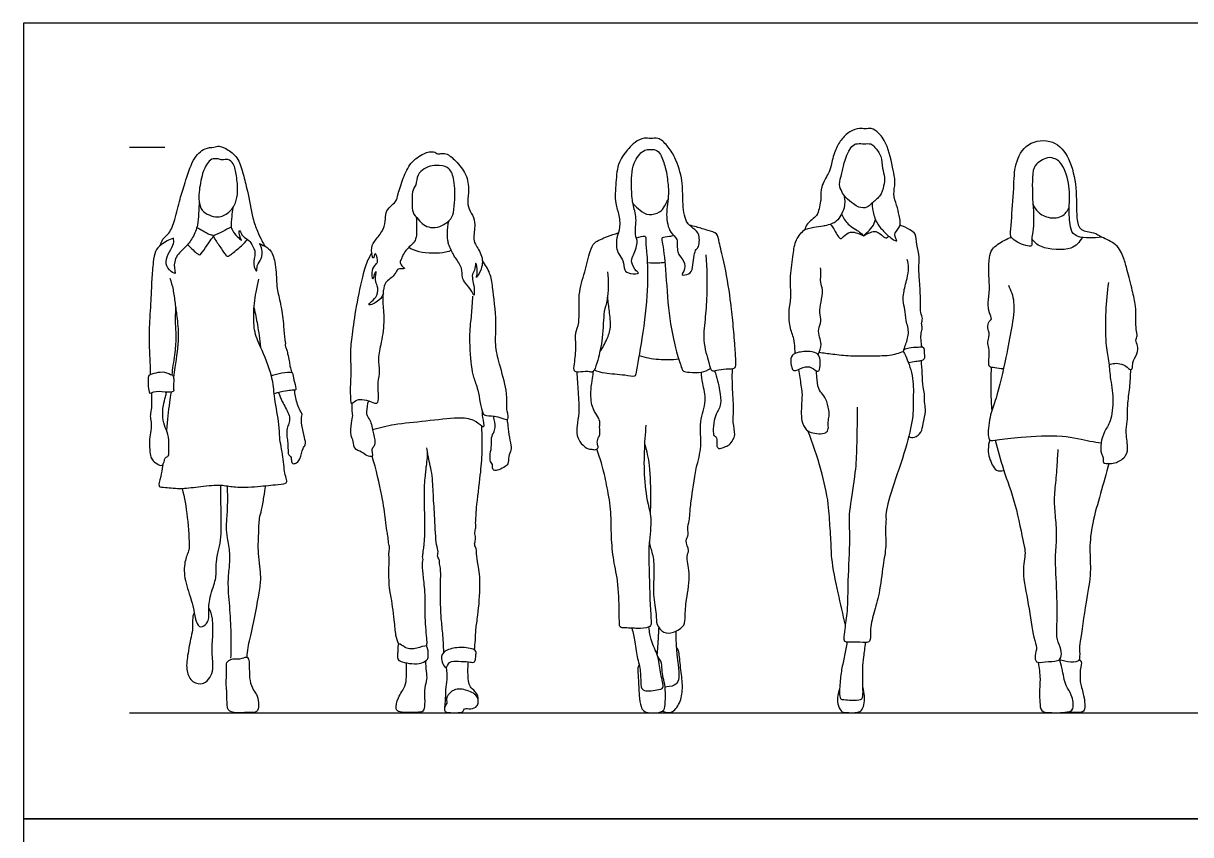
# Model space of a CAD drawing. Header units: millimetres. Extents: x 42.4 to 67, y 0.8 to 10.7.
# Drawn here: x 59.405 to 62.758, y 8.359 to 10.691 of the extents above; entities that cross this region are included whole.
import ezdxf

# ---------------------------------------------------------------- set-up
doc = ezdxf.new("R2010")
doc.units = ezdxf.units.MM
for name, color, linetype, true_color in [('AG-DIAGRAM', 7, 'Continuous', 0xfecc66), ('AG-PEOPLE', 7, 'Continuous', 0x66ccff), ('X-VPRT', 6, 'Continuous', 0xff00ff)]:
    doc.layers.add(name, color=color, linetype=linetype, true_color=true_color)

msp = doc.modelspace()

# ---------------------------------------------------------------- linework, layer by layer
at = {"layer": 'AG-DIAGRAM'}
for p, q in [((59.7099, 10.3352), (59.8115, 10.3352)), ((59.7099, 8.7096), (65.8059, 8.7096))]:
    msp.add_line(p, q, dxfattribs=at)
at = {"layer": 'AG-PEOPLE'}
for points, knots in [([(61.2016, 10.3284), (61.1958, 10.3281), (61.1839, 10.326), (61.1519, 10.2886), (61.1515, 10.2201), (61.154, 10.172), (61.169, 10.1316), (61.1593, 10.0836), (61.1736, 10.0611), (61.1546, 10.0208), (61.1502, 10.0047), (61.1622, 9.9791), (61.1784, 9.9714), (61.1465, 9.9696), (61.1288, 9.9806), (61.1301, 10.0091), (61.1142, 10.0273), (61.1074, 10.0463), (61.1089, 10.0758), (61.1186, 10.0981), (61.1185, 10.1406), (61.1025, 10.1736), (61.1073, 10.2343), (61.1113, 10.2921), (61.1437, 10.3312), (61.16, 10.349), (61.188, 10.364), (61.2069, 10.3576), (61.2296, 10.3649), (61.2567, 10.3379), (61.2787, 10.3055), (61.3008, 10.2366), (61.2975, 10.1813), (61.305, 10.119), (61.329, 10.1019), (61.3497, 10.0855), (61.3458, 10.0438), (61.3321, 10.0412), (61.329, 9.9889), (61.321, 9.9684), (61.2913, 9.9656), (61.3066, 9.9794), (61.3047, 10.0102), (61.2789, 10.0307), (61.2879, 10.0732), (61.2598, 10.0883), (61.2487, 10.1433), (61.2613, 10.1991), (61.2542, 10.2487), (61.2505, 10.2758), (61.2365, 10.3141), (61.2238, 10.3285), (61.2081, 10.3288), (61.2016, 10.3284)], [0, 0, 0, 0, 0.231388, 0.61174, 1.086669, 1.485301, 1.859445, 2.246645, 2.532614, 2.897838, 3.137675, 3.438119, 3.611066, 3.88386, 4.139862, 4.429743, 4.705566, 4.960842, 5.264074, 5.550054, 5.912192, 6.25867, 6.699794, 7.140846, 7.535261, 7.822368, 8.130737, 8.379597, 8.639997, 8.97338, 9.340283, 9.817664, 10.259589, 10.697398, 10.995067, 11.281935, 11.623469, 11.812639, 12.212113, 12.486713, 12.732763, 12.926251, 13.232222, 13.5504, 13.895345, 14.192228, 14.604693, 15.047972, 15.444343, 15.751074, 16.110348, 16.353738, 16.613837, 16.613837, 16.613837, 16.613837]), ([(61.8432, 10.1747), (61.843, 10.1674), (61.8433, 10.1529), (61.8554, 10.1155), (61.8757, 10.0934), (61.8963, 10.0729), (61.9204, 10.0604), (61.9002, 10.0861), (61.9276, 10.1028), (61.9211, 10.1393), (61.9141, 10.1675), (61.9024, 10.1999), (61.9108, 10.2325), (61.9048, 10.2609), (61.8906, 10.3383), (61.8648, 10.3751), (61.8415, 10.391), (61.8227, 10.3864), (61.8064, 10.3908), (61.7773, 10.3808), (61.7524, 10.3559), (61.735, 10.3248), (61.7253, 10.2817), (61.718, 10.2582), (61.6945, 10.2227), (61.6965, 10.1915), (61.6951, 10.1799), (61.6903, 10.1566), (61.6864, 10.137), (61.6543, 10.1161), (61.6515, 10.1038), (61.6497, 10.098)], [-8.842928, -8.842928, -8.842928, -8.842928, -8.578241, -8.22897, -7.915425, -7.59347, -7.374356, -7.134716, -6.848922, -6.519631, -6.205799, -5.877126, -5.56071, -5.251572, -4.750073, -4.365323, -4.081554, -3.844463, -3.616303, -3.3106, -2.975271, -2.633077, -2.261429, -1.974736, -1.608594, -1.300052, -1.104495, -0.834961, -0.578747, -0.240881, 0, 0, 0, 0]), ([(59.7995, 10.0531), (59.8007, 10.059), (59.8041, 10.072), (59.8265, 10.0868), (59.8412, 10.1282), (59.8545, 10.1865), (59.87, 10.2314), (59.8892, 10.2998), (59.9239, 10.3338), (59.952, 10.3337), (59.9684, 10.3401), (59.9956, 10.3272), (60.0249, 10.3018), (60.0366, 10.2559), (60.0497, 10.2089), (60.0627, 10.1318), (60.0761, 10.0951), (60.0895, 10.0663), (60.0962, 10.0551), (60.0996, 10.0496)], [0, 0, 0, 0, 0.246132, 0.531862, 0.910624, 1.357099, 1.762052, 2.233418, 2.622372, 2.913874, 3.145725, 3.449639, 3.807086, 4.193491, 4.590444, 5.097806, 5.466148, 5.782421, 6.0355, 6.0355, 6.0355, 6.0355]), ([(61.7495, 10.2277), (61.7498, 10.2199), (61.7557, 10.2069), (61.766, 10.1898), (61.7896, 10.1717), (61.8035, 10.1609), (61.8303, 10.1593), (61.8403, 10.1742), (61.8677, 10.1917), (61.8768, 10.2232), (61.8804, 10.248), (61.8714, 10.275), (61.8718, 10.3089), (61.8512, 10.334), (61.84, 10.3466), (61.8198, 10.3437), (61.8005, 10.3464), (61.7814, 10.3387), (61.7625, 10.2932), (61.7572, 10.2611), (61.7492, 10.2374), (61.7495, 10.2277)], [0, 0, 0, 0, 0.262674, 0.518021, 0.822993, 1.067108, 1.339758, 1.572316, 1.889373, 2.21033, 2.491207, 2.789939, 3.119159, 3.43681, 3.658989, 3.904868, 4.154357, 4.396542, 4.784894, 5.123438, 5.448024, 5.448024, 5.448024, 5.448024]), ([(62.3045, 10.1725), (62.3077, 10.146), (62.3072, 10.0922), (62.2993, 10.0738), (62.3055, 10.0462), (62.2821, 10.0527), (62.2616, 10.0601), (62.2413, 10.0746), (62.2402, 10.0856), (62.2432, 10.1257), (62.2509, 10.2176), (62.251, 10.286), (62.2846, 10.3514), (62.3675, 10.36), (62.4128, 10.3013), (62.4322, 10.2197), (62.4282, 10.1351), (62.4385, 10.0925), (62.4805, 10.092), (62.495, 10.0809), (62.5025, 10.0758)], [0, 0, 0, 0, 0.508799, 0.774923, 1.027093, 1.257424, 1.542594, 1.813659, 1.987061, 2.336107, 2.889858, 3.369648, 3.828843, 4.30327, 4.766717, 5.29322, 5.821626, 6.163574, 6.50312, 6.800031, 6.800031, 6.800031, 6.800031]), ([(59.9644, 10.3009), (59.969, 10.2999), (59.9762, 10.297), (59.9937, 10.3021), (60.0111, 10.287), (60.018, 10.2521), (60.0224, 10.2077), (60.0161, 10.1741), (59.998, 10.1456), (59.9641, 10.1302), (59.9385, 10.1394), (59.9156, 10.1515), (59.9094, 10.1809), (59.9087, 10.2045), (59.9185, 10.2605), (59.9309, 10.2853), (59.9448, 10.3029), (59.9589, 10.302), (59.9644, 10.3009)], [0, 0, 0, 0, 0.203407, 0.434467, 0.690136, 1.03286, 1.403638, 1.73719, 2.06678, 2.404732, 2.699543, 2.983798, 3.283943, 3.572416, 3.987358, 4.30959, 4.547914, 4.788398, 4.788398, 4.788398, 4.788398]), ([(60.4392, 9.9145), (60.4364, 9.9072), (60.4322, 9.8941), (60.3896, 9.8751), (60.4069, 9.8935), (60.424, 9.907), (60.4238, 9.9376), (60.4134, 9.9505), (60.4216, 9.9834), (60.4116, 9.9688), (60.4094, 9.9501), (60.4054, 9.9705), (60.4093, 9.9907), (60.4206, 9.9998), (60.425, 10.0094), (60.4142, 10.0399), (60.4113, 10.0033), (60.4017, 10.0427), (60.4126, 10.0645), (60.4365, 10.091), (60.4466, 10.1215), (60.4442, 10.1472), (60.4588, 10.1648), (60.4764, 10.1783), (60.4815, 10.2016), (60.4959, 10.2472), (60.5153, 10.2906), (60.553, 10.3178), (60.5829, 10.3245), (60.5952, 10.3141), (60.6076, 10.3177), (60.6251, 10.3165), (60.6527, 10.2901), (60.6819, 10.2529), (60.6857, 10.2048), (60.6781, 10.1705), (60.6923, 10.145), (60.705, 10.1195), (60.6974, 10.0756), (60.7015, 10.0559), (60.727, 10.022), (60.7225, 9.9823), (60.7023, 9.9531), (60.7123, 9.9755), (60.7032, 10.0132), (60.704, 9.9837), (60.6928, 9.9705), (60.6964, 9.9488), (60.7009, 9.9272), (60.7003, 9.903), (60.6936, 9.9233), (60.6745, 9.9431), (60.6641, 9.9609), (60.6674, 9.9874), (60.6464, 10.0161), (60.6393, 10.0274), (60.6288, 10.0495), (60.6251, 10.0608)], [0, 0, 0, 0, 0.278437, 0.602982, 0.80357, 1.085584, 1.383378, 1.631681, 1.906584, 2.083674, 2.290006, 2.491038, 2.763094, 2.971495, 3.168828, 3.419287, 3.634066, 3.910996, 4.214218, 4.554256, 4.879881, 5.164821, 5.432063, 5.696483, 5.971073, 6.369785, 6.77151, 7.161423, 7.466581, 7.679765, 7.87536, 8.105645, 8.455239, 8.854971, 9.249903, 9.586387, 9.885754, 10.194552, 10.569581, 10.829555, 11.190766, 11.565522, 11.83639, 12.060293, 12.35835, 12.584228, 12.832656, 13.089887, 13.382514, 13.605054, 13.805842, 14.121845, 14.377252, 14.669315, 15.002001, 15.222848, 15.567426, 15.567426, 15.567426, 15.567426]), ([(62.5025, 10.0758), (62.4519, 10.0715), (62.4218, 10.079), (62.4102, 10.1062), (62.4079, 10.1652), (62.413, 10.2127), (62.3963, 10.2812), (62.3675, 10.3058), (62.3405, 10.305), (62.3233, 10.2916), (62.3007, 10.2787), (62.3041, 10.1947), (62.3041, 10.1806), (62.3045, 10.1725)], [0, 0, 0, 0, 0.362755, 0.659105, 1.087901, 1.496698, 1.965102, 2.300532, 2.579078, 2.837023, 3.110935, 3.614968, 3.896236, 3.896236, 3.896236, 3.896236]), ([(60.5994, 10.2823), (60.6144, 10.2809), (60.6314, 10.2745), (60.6451, 10.2384), (60.645, 10.1776), (60.6399, 10.1401), (60.631, 10.1249), (60.6018, 10.1035), (60.5753, 10.1026), (60.553, 10.1108), (60.5397, 10.1279), (60.5205, 10.1469), (60.5237, 10.1731), (60.5187, 10.2073), (60.5347, 10.2257), (60.5354, 10.2561), (60.556, 10.2738), (60.5781, 10.2833), (60.5941, 10.2823), (60.5994, 10.2823)], [0, 0, 0, 0, 0.267403, 0.628915, 1.103844, 1.464582, 1.709359, 2.058888, 2.365396, 2.646428, 2.924721, 3.222344, 3.524701, 3.867514, 4.153133, 4.470357, 4.772065, 5.06676, 5.335069, 5.335069, 5.335069, 5.335069]), ([(61.7622, 10.1969), (61.765, 10.1851), (61.7646, 10.16), (61.7535, 10.1397), (61.7418, 10.1194), (61.7228, 10.1119), (61.7055, 10.109)], [0, 0, 0, 0, 0.359977, 0.645119, 0.924765, 1.255569, 1.255569, 1.255569, 1.255569]), ([(59.9101, 10.181), (59.9101, 10.1686), (59.9086, 10.1438), (59.907, 10.1108), (59.8926, 10.0739), (59.87, 10.0457), (59.8371, 10.0182), (59.8385, 9.9827), (59.8436, 9.9675), (59.8213, 9.9823), (59.8107, 10.0065), (59.8246, 10.0338), (59.8384, 10.0576), (59.8371, 10.0683), (59.8364, 10.0731)], [0, 0, 0, 0, 0.351344, 0.683974, 1.040392, 1.39014, 1.760727, 2.09825, 2.266949, 2.516644, 2.810606, 3.124381, 3.424423, 3.645327, 3.645327, 3.645327, 3.645327]), ([(60.007, 10.1609), (60.0056, 10.1525), (60.0033, 10.1356), (60.0021, 10.1155), (60.0019, 10.1054)], [0, 0, 0, 0, 0.2918974, 0.6090779, 0.6090779, 0.6090779, 0.6090779]), ([(61.1563, 10.1719), (61.1626, 10.1649), (61.1784, 10.1516), (61.2008, 10.1368), (61.2348, 10.147), (61.2455, 10.1624), (61.2538, 10.1775), (61.2567, 10.1847)], [0.084825, 0.084825, 0.084825, 0.084825, 0.34654, 0.650577, 0.970424, 1.233776, 1.458443, 1.458443, 1.458443, 1.458443]), ([(62.3045, 10.1725), (62.307, 10.1658), (62.3139, 10.1525), (62.3421, 10.1301), (62.3901, 10.1305), (62.4044, 10.1523), (62.4092, 10.1628)], [0, 0, 0, 0, 0.262385, 0.596656, 0.971332, 1.305501, 1.305501, 1.305501, 1.305501]), ([(60.5338, 10.1337), (60.534, 10.1239), (60.5338, 10.1044), (60.5358, 10.0814), (60.5293, 10.062), (60.5195, 10.054), (60.507, 10.0419), (60.4956, 10.0269), (60.4918, 10.0145), (60.4851, 10.0037), (60.4935, 9.991), (60.5044, 9.9849), (60.4869, 9.9861), (60.4768, 9.9829), (60.4721, 9.9641), (60.4424, 9.948), (60.4405, 9.9315), (60.4398, 9.924)], [0, 0, 0, 0, 0.313014, 0.592897, 0.843876, 1.046757, 1.287647, 1.537706, 1.745318, 1.938991, 2.160613, 2.311788, 2.511177, 2.697515, 2.936434, 3.260979, 3.53468, 3.53468, 3.53468, 3.53468]), ([(61.7552, 10.143), (61.76, 10.1323), (61.7708, 10.1118), (61.8083, 10.0924), (61.8147, 10.0837), (61.8181, 10.0798)], [0, 0, 0, 0, 0.3358395, 0.6944465, 0.918472, 0.918472, 0.918472, 0.918472]), ([(61.8181, 10.0798), (61.8212, 10.0827), (61.8272, 10.0889), (61.8457, 10.1046), (61.8509, 10.1197), (61.8525, 10.1274)], [0, 0, 0, 0, 0.2029788, 0.4776878, 0.7535494, 0.7535494, 0.7535494, 0.7535494]), ([(59.8768, 10.055), (59.8795, 10.0522), (59.8879, 10.0439), (59.9108, 10.0214), (59.9169, 10.0298), (59.9339, 10.0535), (59.9464, 10.0734), (59.9538, 10.0815), (59.9409, 10.0819), (59.9299, 10.0893), (59.9163, 10.0958), (59.9065, 10.1016), (59.9032, 10.1037)], [0.097716, 0.097716, 0.097716, 0.097716, 0.259869, 0.586552, 0.732985, 1.048145, 1.341207, 1.487137, 1.659262, 1.874392, 2.127089, 2.25777, 2.25777, 2.25777, 2.25777]), ([(60.0019, 10.1054), (59.9941, 10.1009), (59.9765, 10.0916), (59.9579, 10.0831), (59.9509, 10.0805)], [0.1174907, 0.1174907, 0.1174907, 0.1174907, 0.4077, 0.7586765, 0.7586765, 0.7586765, 0.7586765]), ([(60.0019, 10.1054), (60.0034, 10.1002), (60.0076, 10.0899), (60.0176, 10.0792), (60.0233, 10.0749)], [0.6090779, 0.6090779, 0.6090779, 0.6090779, 0.8422204, 1.1095458, 1.1095458, 1.1095458, 1.1095458]), ([(60.0233, 10.0749), (60.0274, 10.0706), (60.036, 10.063), (60.025, 10.0768), (60.0248, 10.1041), (60.0322, 10.0796), (60.0499, 10.0707), (60.0618, 10.0558), (60.0753, 10.0294), (60.0614, 10.0016), (60.0777, 9.9692), (60.0744, 9.9976), (60.0913, 10.0126), (60.0913, 10.0418), (60.0864, 10.053), (60.0834, 10.0583)], [1.109546, 1.109546, 1.109546, 1.109546, 1.285907, 1.48048, 1.726604, 1.942349, 2.205805, 2.456857, 2.755975, 3.083145, 3.349043, 3.575485, 3.854498, 4.152887, 4.399929, 4.399929, 4.399929, 4.399929]), ([(60.627, 10.1232), (60.6237, 10.1117), (60.6206, 10.0874), (60.6232, 10.0695), (60.6251, 10.0608)], [0, 0, 0, 0, 0.3469582, 0.6459413, 0.6459413, 0.6459413, 0.6459413]), ([(61.3657, 10.0256), (61.3685, 9.9871), (61.3692, 9.9107), (61.3638, 9.8401), (61.3551, 9.7739), (61.3756, 9.7123), (61.3779, 9.6997), (61.3838, 9.6899), (61.3985, 9.6944), (61.4224, 9.6986), (61.4525, 9.696), (61.4518, 9.7208), (61.4489, 9.7647), (61.4438, 9.8308), (61.4365, 9.8965), (61.4197, 10.0044), (61.4034, 10.0578), (61.4002, 10.0889), (61.371, 10.0952), (61.3421, 10.1049), (61.3249, 10.109), (61.3182, 10.1105)], [0, 0, 0, 0, 0.616067, 1.098382, 1.571598, 2.021463, 2.224048, 2.391906, 2.598816, 2.894615, 3.179948, 3.422528, 3.807384, 4.271144, 4.747731, 5.347613, 5.780917, 6.070558, 6.362618, 6.701322, 6.918584, 6.918584, 6.918584, 6.918584]), ([(61.6216, 9.7419), (61.6217, 9.7475), (61.6213, 9.7591), (61.6194, 9.7855), (61.6048, 9.8194), (61.6037, 9.8671), (61.6115, 9.9034), (61.606, 9.9648), (61.617, 10.0255), (61.6206, 10.0675), (61.6408, 10.0904), (61.6497, 10.098)], [0, 0, 0, 0, 0.233411, 0.519743, 0.866745, 1.253261, 1.600795, 2.04375, 2.493305, 2.865399, 3.195022, 3.195022, 3.195022, 3.195022]), ([(61.6497, 10.098), (61.6644, 10.103), (61.6834, 10.1057), (61.6998, 10.1082), (61.7086, 10.1094)], [0, 0, 0, 0, 0.3643497, 0.7462271, 0.7462271, 0.7462271, 0.7462271]), ([(61.7238, 10.113), (61.7269, 10.1087), (61.733, 10.1025), (61.75, 10.0655), (61.7613, 10.0797), (61.7804, 10.0936), (61.8017, 10.088), (61.813, 10.0832), (61.8181, 10.0798)], [0, 0, 0, 0, 0.22656, 0.552385, 0.742608, 1.015788, 1.27386, 1.517474, 1.517474, 1.517474, 1.517474]), ([(61.8181, 10.0798), (61.8241, 10.0841), (61.8376, 10.0898), (61.8542, 10.0953), (61.8694, 10.0831), (61.8815, 10.0712), (61.8885, 10.0768), (61.8909, 10.0791)], [0, 0, 0, 0, 0.267546, 0.494839, 0.73985, 0.960004, 1.138582, 1.138582, 1.138582, 1.138582]), ([(61.9863, 9.7607), (61.9834, 9.7736), (61.982, 9.8), (61.9886, 9.8148), (61.9834, 9.8286), (61.9897, 9.8424), (61.9808, 9.8606), (61.9824, 9.8884), (61.9807, 9.9435), (61.9756, 9.9859), (61.9801, 10.0186), (61.9705, 10.0539), (61.9698, 10.0864), (61.9516, 10.0973), (61.933, 10.1075), (61.923, 10.1107)], [0, 0, 0, 0, 0.357506, 0.581215, 0.786406, 0.997416, 1.239168, 1.538505, 1.962644, 2.337532, 2.658433, 3.004062, 3.314584, 3.568699, 3.864028, 3.864028, 3.864028, 3.864028]), ([(59.8364, 10.0731), (59.8238, 10.0695), (59.8008, 10.0561), (59.7823, 10.0364), (59.7778, 10.0034), (59.7734, 9.9527), (59.7721, 9.9032), (59.7666, 9.8243), (59.7657, 9.7679), (59.7696, 9.7095), (59.7695, 9.6907), (59.7696, 9.6814)], [3.645327, 3.645327, 3.645327, 3.645327, 4.007373, 4.298733, 4.624056, 5.032872, 5.44695, 5.955608, 6.402559, 6.835118, 7.139282, 7.139282, 7.139282, 7.139282]), ([(59.9511, 10.0791), (59.9518, 10.0766), (59.9598, 10.0634), (59.976, 10.0406), (59.9879, 10.0204), (59.995, 10.0217), (60.0033, 10.0281), (60.0314, 10.0503), (60.0437, 10.0636), (60.0489, 10.0697)], [0.800655, 0.800655, 0.800655, 0.800655, 0.982934, 1.31938, 1.584981, 1.713179, 1.895376, 2.249904, 2.509631, 2.509631, 2.509631, 2.509631]), ([(61.0834, 9.9769), (61.0866, 9.9505), (61.0847, 9.8954), (61.0708, 9.864), (61.071, 9.7858), (61.0561, 9.7264), (61.0463, 9.6944), (61.0388, 9.6864), (61.0259, 9.692), (61.0003, 9.6872), (60.9847, 9.6898), (60.9884, 9.7151), (60.9944, 9.7629), (60.9885, 9.8021), (61.0056, 9.8312), (60.9965, 9.9136), (61.018, 9.9731), (61.0322, 10.0347), (61.0431, 10.0626), (61.0794, 10.0769), (61.1034, 10.0854), (61.114, 10.0884)], [0, 0, 0, 0, 0.511773, 0.852897, 1.350591, 1.814041, 2.13349, 2.295698, 2.49725, 2.794214, 2.991557, 3.253549, 3.661257, 4.014231, 4.334846, 4.843711, 5.315113, 5.763306, 6.064048, 6.42845, 6.705668, 6.705668, 6.705668, 6.705668]), ([(61.1659, 10.0739), (61.1754, 10.0768), (61.1951, 10.0832), (61.1912, 10.0628), (61.1979, 10.0229), (61.1994, 9.9191), (61.1845, 9.7933), (61.1656, 9.6913), (61.1624, 9.6728), (61.1301, 9.6813), (61.0759, 9.6828), (61.0547, 9.6902), (61.0446, 9.6938)], [0.330646, 0.330646, 0.330646, 0.330646, 0.556055, 0.760988, 1.122891, 1.702314, 2.378878, 2.949415, 3.14712, 3.449421, 3.881594, 4.202086, 4.202086, 4.202086, 4.202086]), ([(61.2734, 10.0813), (61.2692, 10.0797), (61.2564, 10.076), (61.2368, 10.0773), (61.2417, 10.0589), (61.2517, 9.9759), (61.2561, 9.8601), (61.2788, 9.7509), (61.2946, 9.7052), (61.299, 9.6891), (61.3196, 9.6883), (61.3534, 9.6858), (61.3707, 9.6941), (61.3788, 9.699)], [0.211702, 0.211702, 0.211702, 0.211702, 0.34016, 0.599995, 0.795398, 1.308894, 1.951191, 2.559517, 2.947457, 3.153001, 3.395392, 3.73017, 4.034739, 4.034739, 4.034739, 4.034739]), ([(62.22, 9.6974), (62.2119, 9.698), (62.1969, 9.7011), (62.1782, 9.7023), (62.178, 9.7168), (62.1808, 9.7521), (62.1743, 9.7694), (62.1774, 9.7882), (62.1809, 9.7993), (62.1752, 9.8101), (62.1744, 9.8317), (62.1899, 9.841), (62.1777, 9.8599), (62.1748, 9.8885), (62.1821, 9.9268), (62.1766, 9.9768), (62.1798, 10.017), (62.1847, 10.0438), (62.2223, 10.0685), (62.2358, 10.0734), (62.243, 10.0755)], [0, 0, 0, 0, 0.28249, 0.506682, 0.700514, 1.039843, 1.290078, 1.531703, 1.719939, 1.915411, 2.169532, 2.381595, 2.624176, 2.928935, 3.284836, 3.692117, 4.051499, 4.341137, 4.709098, 4.979017, 4.979017, 4.979017, 4.979017]), ([(62.4467, 10.0752), (62.4372, 10.0616), (62.4209, 10.0349), (62.3251, 10.0422), (62.3094, 10.0623), (62.3014, 10.071)], [5.632557, 5.632557, 5.632557, 5.632557, 6.039817, 6.602564, 6.958955, 6.958955, 6.958955, 6.958955]), ([(62.5235, 9.7091), (62.5288, 9.7115), (62.5399, 9.715), (62.5594, 9.712), (62.5714, 9.7072), (62.5858, 9.6912), (62.592, 9.7021), (62.5901, 9.7162), (62.6048, 9.7409), (62.608, 9.7634), (62.5978, 9.78), (62.6067, 9.7929), (62.6002, 9.8117), (62.601, 9.8392), (62.601, 9.8795), (62.5906, 9.9229), (62.5759, 9.9807), (62.5662, 10.0166), (62.5498, 10.0554), (62.515, 10.071), (62.5025, 10.0758)], [0, 0, 0, 0, 0.236537, 0.483101, 0.698088, 0.934306, 1.090932, 1.304584, 1.607195, 1.877268, 2.112389, 2.318561, 2.561749, 2.860891, 3.218913, 3.605951, 4.043457, 4.393011, 4.77147, 5.097137, 5.097137, 5.097137, 5.097137]), ([(60.0834, 10.0583), (60.1, 10.0495), (60.1158, 10.0421), (60.1304, 10.0045), (60.1323, 9.9484), (60.1345, 9.9228), (60.1462, 9.8764), (60.1534, 9.8235), (60.1545, 9.7831), (60.1586, 9.7732), (60.1563, 9.7622), (60.1626, 9.7547), (60.1637, 9.7403), (60.1696, 9.7209), (60.1697, 9.7062), (60.1745, 9.6933), (60.1759, 9.6876)], [4.399929, 4.399929, 4.399929, 4.399929, 4.706981, 5.080254, 5.530374, 5.839694, 6.248596, 6.705517, 7.079618, 7.270611, 7.459847, 7.639544, 7.867336, 8.137285, 8.378694, 8.616, 8.616, 8.616, 8.616]), ([(60.4056, 10.0314), (60.4025, 10.0266), (60.394, 10.01), (60.3794, 9.9698), (60.3604, 9.8763), (60.349, 9.7983), (60.3431, 9.7423), (60.3475, 9.6927), (60.3426, 9.6339), (60.3456, 9.6138), (60.3448, 9.5937), (60.3597, 9.6079), (60.3778, 9.6121), (60.4033, 9.604), (60.4237, 9.5944), (60.4262, 9.6198), (60.4221, 9.6597), (60.4315, 9.6905), (60.4225, 9.7286), (60.4353, 9.7748), (60.4444, 9.8392), (60.4373, 9.8886), (60.439, 9.9125), (60.4398, 9.924)], [10.146679, 10.146679, 10.146679, 10.146679, 10.340604, 10.734637, 11.302167, 11.822809, 12.247315, 12.661262, 13.099079, 13.371949, 13.574507, 13.786405, 14.039484, 14.343603, 14.579639, 14.827747, 15.201382, 15.526934, 15.87587, 16.275802, 16.743798, 17.150313, 17.490132, 17.490132, 17.490132, 17.490132]), ([(60.6345, 10.038), (60.6297, 10.0361), (60.6087, 10.0288), (60.5472, 10.0284), (60.5203, 10.0416), (60.5119, 10.0465)], [7.9989911, 7.9989911, 7.9989911, 7.9989911, 8.1636923, 8.6669929, 8.9351262, 8.9351262, 8.9351262, 8.9351262]), ([(60.6954, 9.9063), (60.6943, 9.8884), (60.6924, 9.851), (60.6841, 9.799), (60.6904, 9.7091), (60.6972, 9.6731), (60.7126, 9.6389), (60.7211, 9.5698), (60.7351, 9.5614), (60.7666, 9.5648), (60.8037, 9.5435), (60.7934, 9.578), (60.7937, 9.5985), (60.7943, 9.6384), (60.772, 9.7119), (60.7587, 9.7678), (60.7656, 9.8312), (60.7532, 9.9313), (60.7478, 9.9707), (60.7323, 9.9969), (60.7235, 10.0092)], [0, 0, 0, 0, 0.423036, 0.853028, 1.397151, 1.742559, 2.103356, 2.574004, 2.784727, 3.117987, 3.427063, 3.707403, 3.979524, 4.336646, 4.844442, 5.280329, 5.745139, 6.321604, 6.693446, 7.052507, 7.052507, 7.052507, 7.052507]), ([(61.1974, 10.0036), (61.2093, 10.0024), (61.2283, 10.0021), (61.2431, 10.0035), (61.2477, 10.0041)], [0, 0, 0, 0, 0.3438773, 0.5010689, 0.5010689, 0.5010689, 0.5010689]), ([(61.9329, 9.748), (61.9348, 9.7537), (61.9379, 9.7654), (61.952, 9.8001), (61.9395, 9.8359), (61.9386, 9.8682), (61.9294, 9.8945), (61.9371, 9.9362), (61.9435, 9.9563), (61.9497, 9.9889), (61.9461, 10.0045), (61.9438, 10.0122)], [0, 0, 0, 0, 0.240763, 0.578628, 0.92689, 1.245037, 1.546205, 1.906769, 2.177459, 2.496, 2.774435, 2.774435, 2.774435, 2.774435]), ([(59.8261, 9.9585), (59.8297, 9.9478), (59.836, 9.9262), (59.8406, 9.8855), (59.8466, 9.8477), (59.8528, 9.7857), (59.8442, 9.7243), (59.8376, 9.6832), (59.8362, 9.674)], [0, 0, 0, 0, 0.335571, 0.700428, 1.057344, 1.504871, 2.044218, 2.20083, 2.20083, 2.20083, 2.20083]), ([(61.6879, 9.7387), (61.693, 9.7476), (61.699, 9.7686), (61.6914, 9.7884), (61.687, 9.8122), (61.6987, 9.8344), (61.6904, 9.8602), (61.696, 9.8892), (61.7038, 9.924), (61.6932, 9.9463), (61.6968, 9.9659), (61.6956, 9.981), (61.6951, 9.9885)], [0, 0, 0, 0, 0.314858, 0.575124, 0.847246, 1.122837, 1.408274, 1.718794, 2.055265, 2.328444, 2.576913, 2.846754, 2.846754, 2.846754, 2.846754]), ([(59.8055, 9.4223), (59.8037, 9.4093), (59.7987, 9.3796), (59.7898, 9.358), (59.8159, 9.3571), (59.863, 9.3517), (59.9127, 9.3608), (59.9719, 9.3646), (59.9917, 9.3609), (60.0338, 9.3554), (60.1019, 9.3617), (60.1261, 9.3652), (60.1603, 9.3658), (60.1625, 9.3772), (60.1553, 9.3946), (60.1521, 9.4455), (60.1394, 9.501), (60.1418, 9.5375), (60.1246, 9.6145), (60.1244, 9.6664), (60.0919, 9.752), (60.067, 9.7999), (60.0666, 9.8535), (60.0681, 9.8845), (60.0729, 9.9176), (60.0779, 9.9367), (60.0805, 9.9494), (60.0817, 9.9555)], [3.615011, 3.615011, 3.615011, 3.615011, 3.813236, 4.115193, 4.35942, 4.758422, 5.184936, 5.620049, 5.875842, 6.249628, 6.725692, 7.031385, 7.345899, 7.50685, 7.746556, 8.162236, 8.596912, 8.950511, 9.449967, 9.881342, 10.42353, 10.856567, 11.266216, 11.593869, 11.922273, 12.17968, 12.429668, 12.429668, 12.429668, 12.429668]), ([(62.2344, 9.938), (62.2417, 9.9228), (62.2551, 9.89), (62.2431, 9.811), (62.2282, 9.7332), (62.2014, 9.6119), (62.1815, 9.5701), (62.1744, 9.5099), (62.1797, 9.4894), (62.206, 9.4953), (62.2747, 9.5018), (62.3858, 9.5104), (62.4672, 9.4897), (62.4901, 9.4866), (62.5007, 9.4847)], [0, 0, 0, 0, 0.404071, 0.898231, 1.42642, 2.050456, 2.455387, 2.888663, 3.113856, 3.370741, 3.845371, 4.46175, 4.975884, 5.300016, 5.300016, 5.300016, 5.300016]), ([(62.5218, 9.946), (62.5179, 9.9183), (62.513, 9.8644), (62.5121, 9.7731), (62.5233, 9.722), (62.5259, 9.6731), (62.5379, 9.6124), (62.5304, 9.5475), (62.5094, 9.5179), (62.499, 9.486), (62.4995, 9.4545), (62.5089, 9.4432), (62.5035, 9.4252), (62.5272, 9.4262), (62.5446, 9.4264), (62.5768, 9.4467), (62.5772, 9.4793), (62.5705, 9.5234), (62.5777, 9.554), (62.5756, 9.5942), (62.5842, 9.6442), (62.5854, 9.6782), (62.5858, 9.6954)], [0, 0, 0, 0, 0.521324, 1.061915, 1.471454, 1.86286, 2.315555, 2.7698, 3.108055, 3.43689, 3.748211, 3.960303, 4.165754, 4.405706, 4.657097, 4.984732, 5.301273, 5.679447, 5.997653, 6.353857, 6.760286, 7.169374, 7.169374, 7.169374, 7.169374]), ([(61.0608, 9.7463), (61.0688, 9.7576), (61.0817, 9.7826), (61.0945, 9.817), (61.0882, 9.8638), (61.0852, 9.8902), (61.0829, 9.9036)], [0, 0, 0, 0, 0.369441, 0.714373, 1.101957, 1.467836, 1.467836, 1.467836, 1.467836]), ([(59.8424, 9.875), (59.8417, 9.861), (59.8407, 9.8332), (59.8443, 9.7856), (59.8402, 9.741), (59.833, 9.6968), (59.8317, 9.6802)], [0, 0, 0, 0, 0.403078, 0.825367, 1.266716, 1.717832, 1.717832, 1.717832, 1.717832]), ([(60.0677, 9.8727), (60.0714, 9.8567), (60.0781, 9.8245), (60.0841, 9.7823), (60.0863, 9.7611)], [0, 0, 0, 0, 0.4051181, 0.8663927, 0.8663927, 0.8663927, 0.8663927]), ([(61.9347, 9.7537), (61.9395, 9.7557), (61.9492, 9.7596), (61.9742, 9.7599), (61.9936, 9.7626), (61.9914, 9.7414), (61.996, 9.7248), (61.9817, 9.7203), (61.9688, 9.7188), (61.9545, 9.7162), (61.9474, 9.715)], [0, 0, 0, 0, 0.222621, 0.512147, 0.731307, 0.967556, 1.191128, 1.383586, 1.594877, 1.859562, 1.859562, 1.859562, 1.859562]), ([(61.1737, 9.7358), (61.192, 9.7305), (61.2242, 9.7237), (61.2679, 9.7242), (61.2876, 9.7263)], [0, 0, 0, 0, 0.433823, 0.8049235, 0.8049235, 0.8049235, 0.8049235]), ([(61.6182, 9.6928), (61.6147, 9.6936), (61.6115, 9.7021), (61.6091, 9.7168), (61.6095, 9.7417), (61.6475, 9.7486), (61.6778, 9.7473), (61.6945, 9.735), (61.6947, 9.7085), (61.6895, 9.6832), (61.6689, 9.7052), (61.6456, 9.7041), (61.6239, 9.6914), (61.6182, 9.6928)], [0, 0, 0, 0, 0.183677, 0.41037, 0.665279, 0.99864, 1.315258, 1.552253, 1.846975, 2.083561, 2.342039, 2.623276, 2.923486, 2.923486, 2.923486, 2.923486]), ([(61.6912, 9.7453), (61.7041, 9.7435), (61.7301, 9.7403), (61.7819, 9.734), (61.8348, 9.7361), (61.8932, 9.7344), (61.92, 9.7431), (61.9329, 9.748)], [0, 0, 0, 0, 0.354775, 0.761723, 1.181149, 1.61151, 1.977038, 1.977038, 1.977038, 1.977038]), ([(61.9329, 9.748), (61.9352, 9.7436), (61.94, 9.7342), (61.9632, 9.677), (61.9606, 9.6155), (61.962, 9.5625), (61.9439, 9.4792), (61.9069, 9.3724), (61.8802, 9.2867), (61.8841, 9.2663), (61.8802, 9.2346), (61.8845, 9.1868), (61.8733, 9.1325), (61.8653, 9.0528), (61.8475, 8.9972), (61.8362, 8.9471), (61.8397, 8.9128), (61.8222, 8.91), (61.7908, 8.9141), (61.7635, 8.9107), (61.7626, 8.924), (61.765, 8.9523), (61.7745, 9.0052), (61.7728, 9.0891), (61.7812, 9.205), (61.7765, 9.2619), (61.7801, 9.3007), (61.7971, 9.4038), (61.7995, 9.4689), (61.8011, 9.5639), (61.8013, 9.5798), (61.8013, 9.5877)], [0, 0, 0, 0, 0.220171, 0.655421, 1.107014, 1.514995, 2.032869, 2.659258, 3.182738, 3.430074, 3.740465, 4.131547, 4.559276, 5.066345, 5.506155, 5.91744, 6.222302, 6.424916, 6.757387, 7.034826, 7.204524, 7.501758, 7.914053, 8.444514, 9.062246, 9.480645, 9.833847, 10.401976, 10.894601, 11.431571, 11.70807, 11.70807, 11.70807, 11.70807]), ([(59.7688, 9.627), (59.783, 9.6331), (59.8017, 9.6329), (59.8391, 9.6277), (59.8356, 9.6436), (59.8381, 9.6669), (59.8352, 9.6787), (59.8314, 9.6802), (59.809, 9.691), (59.7882, 9.6871), (59.7633, 9.6816), (59.766, 9.6654), (59.7638, 9.6391), (59.7688, 9.627)], [0, 0, 0, 0, 0.32844, 0.691268, 0.900794, 1.221829, 1.431537, 1.552875, 1.858987, 2.170675, 2.465242, 2.707383, 3.079856, 3.079856, 3.079856, 3.079856]), ([(60.1174, 9.6779), (60.1271, 9.6819), (60.1451, 9.6868), (60.1771, 9.6904), (60.1802, 9.6811), (60.1821, 9.6598), (60.1921, 9.6353), (60.1755, 9.6366), (60.1582, 9.6344), (60.1363, 9.6295), (60.1257, 9.6258)], [0, 0, 0, 0, 0.322761, 0.630251, 0.7822, 1.058995, 1.324653, 1.511581, 1.760686, 2.096915, 2.096915, 2.096915, 2.096915]), ([(60.9945, 9.6885), (60.9961, 9.6696), (60.998, 9.6326), (61.0029, 9.5724), (60.9947, 9.5357), (60.9941, 9.5055), (61.0052, 9.4833), (61.0278, 9.4654), (61.0375, 9.468), (61.0489, 9.4634), (61.0585, 9.4722), (61.0523, 9.4827), (61.055, 9.4993), (61.0632, 9.5083), (61.0591, 9.5308), (61.0626, 9.5471), (61.0525, 9.5655), (61.0362, 9.5882), (61.034, 9.6366), (61.0401, 9.67), (61.0418, 9.6845), (61.0427, 9.6909)], [0, 0, 0, 0, 0.432691, 0.875982, 1.227654, 1.532742, 1.819376, 2.113754, 2.287923, 2.47844, 2.656514, 2.844827, 3.071956, 3.266801, 3.531743, 3.764806, 4.015085, 4.317876, 4.713677, 5.030531, 5.275442, 5.275442, 5.275442, 5.275442]), ([(61.3906, 9.6921), (61.397, 9.6737), (61.4057, 9.6372), (61.4098, 9.5991), (61.4032, 9.5815), (61.3941, 9.5681), (61.3874, 9.5435), (61.3859, 9.5089), (61.3901, 9.5043), (61.3972, 9.5026), (61.3966, 9.4863), (61.3963, 9.4763), (61.4024, 9.4658), (61.4184, 9.4732), (61.4328, 9.4782), (61.4441, 9.4934), (61.451, 9.5092), (61.4419, 9.5468), (61.4459, 9.5737), (61.4432, 9.6236), (61.4413, 9.6562), (61.4415, 9.6854), (61.4417, 9.6981)], [0, 0, 0, 0, 0.43861, 0.790393, 1.030752, 1.263426, 1.543375, 1.821645, 2.032217, 2.163034, 2.376263, 2.562084, 2.729222, 2.946798, 3.170396, 3.404776, 3.630236, 3.969164, 4.331256, 4.680239, 5.038062, 5.303587, 5.303587, 5.303587, 5.303587]), ([(61.6312, 9.6958), (61.6339, 9.681), (61.6383, 9.6513), (61.6426, 9.6293), (61.6406, 9.5972), (61.6374, 9.5419), (61.6571, 9.518), (61.678, 9.5117), (61.7002, 9.5101), (61.717, 9.517), (61.7177, 9.5332), (61.7156, 9.5414), (61.7194, 9.5589), (61.7201, 9.5733), (61.7146, 9.6046), (61.7011, 9.6249), (61.6869, 9.6399), (61.6845, 9.6712), (61.6832, 9.6865), (61.6829, 9.6919)], [0, 0, 0, 0, 0.381573, 0.647646, 0.969737, 1.390377, 1.690145, 1.949837, 2.217521, 2.444215, 2.655815, 2.82445, 3.055732, 3.277681, 3.593811, 3.874105, 4.126143, 4.459489, 4.639512, 4.639512, 4.639512, 4.639512]), ([(61.9481, 9.5029), (61.9533, 9.501), (61.9655, 9.4981), (61.9867, 9.5155), (61.9882, 9.5407), (61.9993, 9.5765), (61.9929, 9.5959), (61.9945, 9.6267), (61.9881, 9.6453), (61.9871, 9.6854), (61.9854, 9.7091), (61.9848, 9.7215)], [0, 0, 0, 0, 0.232158, 0.50758, 0.795228, 1.135676, 1.394833, 1.699952, 1.956028, 2.309037, 2.656171, 2.656171, 2.656171, 2.656171]), ([(62.1853, 9.7023), (62.1839, 9.6785), (62.1833, 9.6307), (62.1853, 9.5956), (62.1868, 9.5781)], [0, 0, 0, 0, 0.4816283, 0.8949834, 0.8949834, 0.8949834, 0.8949834]), ([(61.2029, 9.2008), (61.2047, 9.1881), (61.2137, 9.1662), (61.2184, 9.1166), (61.2117, 9.0506), (61.2249, 8.9935), (61.2217, 8.9627), (61.2439, 8.9367), (61.2729, 8.9377), (61.3067, 8.9591), (61.3052, 8.9881), (61.309, 9.0363), (61.3232, 9.1092), (61.3071, 9.1583), (61.3202, 9.1754), (61.3035, 9.2038), (61.3183, 9.2211), (61.3106, 9.2378), (61.3186, 9.2619), (61.319, 9.2802), (61.3237, 9.3204), (61.3357, 9.4133), (61.3562, 9.4732), (61.344, 9.5462), (61.3707, 9.6042), (61.3547, 9.6548), (61.3537, 9.6774), (61.3526, 9.6885)], [1.863838, 1.863838, 1.863838, 1.863838, 2.186715, 2.575221, 3.033901, 3.456966, 3.75765, 4.060497, 4.362116, 4.700929, 4.981136, 5.367894, 5.855454, 6.238441, 6.472721, 6.767463, 7.010311, 7.234926, 7.507742, 7.741667, 8.089596, 8.629026, 9.078878, 9.543836, 9.981324, 10.373087, 10.694417, 10.694417, 10.694417, 10.694417]), ([(59.7732, 9.6288), (59.7734, 9.6208), (59.7733, 9.605), (59.774, 9.586), (59.7685, 9.5654), (59.7717, 9.5496), (59.7733, 9.5256), (59.7677, 9.5021), (59.7666, 9.4732), (59.7702, 9.4487), (59.7746, 9.4358), (59.7879, 9.4253), (59.8053, 9.4157), (59.8104, 9.4336), (59.8124, 9.4437), (59.8251, 9.4468), (59.8215, 9.4669), (59.8253, 9.5026), (59.8114, 9.5292), (59.8042, 9.5574), (59.8061, 9.5917), (59.8132, 9.617), (59.8154, 9.6264), (59.8166, 9.6308)], [0, 0, 0, 0, 0.281146, 0.534619, 0.794989, 1.026798, 1.304939, 1.59086, 1.903267, 2.188993, 2.395997, 2.632981, 2.870385, 3.093197, 3.233994, 3.408836, 3.650589, 3.998378, 4.311709, 4.620422, 4.960259, 5.253974, 5.468817, 5.468817, 5.468817, 5.468817]), ([(59.8293, 9.6306), (59.8277, 9.6206), (59.822, 9.5823), (59.8191, 9.5527), (59.8161, 9.5207)], [2.4479084, 2.4479084, 2.4479084, 2.4479084, 2.6242791, 3.141629, 3.141629, 3.141629, 3.141629]), ([(60.1383, 9.6296), (60.1416, 9.6209), (60.1476, 9.6042), (60.1677, 9.5697), (60.1713, 9.5522), (60.1664, 9.5368), (60.1604, 9.5221), (60.1627, 9.4973), (60.1654, 9.4814), (60.1652, 9.4604), (60.1659, 9.4506), (60.1734, 9.4464), (60.1748, 9.4384), (60.1761, 9.4247), (60.1878, 9.4248), (60.2025, 9.4378), (60.2058, 9.4697), (60.2179, 9.4788), (60.2122, 9.502), (60.2048, 9.5345), (60.2029, 9.5577), (60.2079, 9.5669), (60.1955, 9.5817), (60.1866, 9.6187), (60.1848, 9.6303), (60.184, 9.6364)], [0, 0, 0, 0, 0.304528, 0.665817, 0.906549, 1.129778, 1.360804, 1.643335, 1.883733, 2.146246, 2.320086, 2.474776, 2.639536, 2.838518, 3.005558, 3.253612, 3.574594, 3.781482, 4.047069, 4.392187, 4.664981, 4.831172, 5.072218, 5.428249, 5.67493, 5.67493, 5.67493, 5.67493]), ([(60.3966, 9.6059), (60.3925, 9.5964), (60.3903, 9.5757), (60.3915, 9.5628), (60.4043, 9.5475), (60.4104, 9.5099), (60.4149, 9.495), (60.4153, 9.4756), (60.4062, 9.4705), (60.4059, 9.4591), (60.4113, 9.4423), (60.3893, 9.4481), (60.3776, 9.4599), (60.3538, 9.4663), (60.3542, 9.4906), (60.3442, 9.5061), (60.347, 9.5421), (60.3525, 9.5633), (60.3487, 9.5793), (60.3497, 9.593), (60.3505, 9.5998)], [0, 0, 0, 0, 0.32076, 0.522167, 0.774196, 1.125456, 1.363957, 1.623904, 1.785879, 1.955377, 2.15782, 2.384893, 2.634003, 2.899393, 3.160904, 3.409422, 3.75081, 4.022329, 4.250616, 4.51215, 4.51215, 4.51215, 4.51215]), ([(60.7221, 9.58), (60.7228, 9.5726), (60.723, 9.5607), (60.7301, 9.5275), (60.7198, 9.5337), (60.6982, 9.5537), (60.6505, 9.5589), (60.5606, 9.5464), (60.4737, 9.5396), (60.4287, 9.5283), (60.4084, 9.5225)], [0, 0, 0, 0, 0.272907, 0.571625, 0.70513, 1.010235, 1.403661, 1.956781, 2.508842, 2.947457, 2.947457, 2.947457, 2.947457]), ([(60.7945, 9.5524), (60.7953, 9.5459), (60.7971, 9.5326), (60.8005, 9.5013), (60.8065, 9.4735), (60.8068, 9.4641), (60.7972, 9.4456), (60.7995, 9.4237), (60.7849, 9.4143), (60.7678, 9.4052), (60.752, 9.4059), (60.7534, 9.4189), (60.7514, 9.4263), (60.745, 9.4309), (60.7456, 9.4543), (60.7513, 9.4784), (60.7475, 9.4993), (60.758, 9.5175), (60.7618, 9.5335), (60.7591, 9.5463), (60.7554, 9.5623)], [0, 0, 0, 0, 0.261843, 0.599428, 0.910939, 1.087509, 1.350607, 1.618529, 1.851766, 2.117632, 2.322573, 2.514957, 2.6759, 2.827344, 3.103097, 3.404561, 3.671079, 3.934847, 4.170732, 4.438, 4.438, 4.438, 4.438]), ([(60.7008, 8.8897), (60.7019, 8.8991), (60.704, 8.9181), (60.7044, 8.95), (60.7115, 8.9916), (60.7193, 9.0769), (60.7129, 9.1311), (60.7052, 9.1649), (60.708, 9.1799), (60.6994, 9.1918), (60.7041, 9.2035), (60.7037, 9.2195), (60.7009, 9.2277), (60.7061, 9.2418), (60.7034, 9.2549), (60.706, 9.2761), (60.7056, 9.2922), (60.7175, 9.387), (60.7238, 9.4496), (60.7234, 9.5059), (60.7217, 9.5328)], [0, 0, 0, 0, 0.307215, 0.626067, 1.00364, 1.539523, 1.975986, 2.30506, 2.522245, 2.727389, 2.927682, 3.155463, 3.324566, 3.537651, 3.753344, 4.008722, 4.246138, 4.796279, 5.279636, 5.799331, 5.799331, 5.799331, 5.799331]), ([(61.1934, 9.5363), (61.1908, 9.5106), (61.1877, 9.4589), (61.1871, 9.3721), (61.1974, 9.316), (61.2044, 9.2884)], [0, 0, 0, 0, 0.504277, 1.036414, 1.565949, 1.565949, 1.565949, 1.565949]), ([(61.7669, 8.9613), (61.7591, 8.992), (61.7441, 9.0585), (61.7252, 9.1498), (61.7257, 9.2043), (61.7216, 9.2408), (61.7195, 9.3131), (61.6968, 9.41), (61.6732, 9.4836), (61.6588, 9.5197)], [0.110452, 0.110452, 0.110452, 0.110452, 0.579552, 1.114902, 1.497313, 1.813581, 2.257712, 2.795359, 3.37643, 3.37643, 3.37643, 3.37643]), ([(62.181, 9.4936), (62.1781, 9.4848), (62.1752, 9.4663), (62.1786, 9.4423), (62.1879, 9.4225), (62.1977, 9.4038), (62.2144, 9.4035), (62.2214, 9.4052)], [0, 0, 0, 0, 0.300598, 0.579074, 0.845941, 1.095393, 1.359243, 1.359243, 1.359243, 1.359243]), ([(62.1967, 9.4929), (62.204, 9.4645), (62.2191, 9.4056), (62.256, 9.3135), (62.277, 9.1972), (62.285, 9.1689), (62.2718, 9.1101), (62.2938, 9.0234), (62.3035, 8.9282), (62.3187, 8.8979), (62.3095, 8.8751), (62.3124, 8.8508), (62.3407, 8.8569), (62.3758, 8.8567), (62.3871, 8.867), (62.3875, 8.8929), (62.3723, 8.9194), (62.3739, 8.961), (62.3755, 9.014), (62.3703, 9.1211), (62.3692, 9.163), (62.375, 9.2209), (62.3694, 9.2766), (62.3652, 9.3289), (62.3727, 9.3833), (62.3758, 9.4403), (62.3768, 9.4573), (62.3773, 9.4656)], [0, 0, 0, 0, 0.53444, 1.119521, 1.727089, 2.032226, 2.450078, 3.004143, 3.561032, 3.877002, 4.150792, 4.392594, 4.674779, 5.014668, 5.217342, 5.491305, 5.805194, 6.159042, 6.586925, 7.172151, 7.55067, 7.974804, 8.404405, 8.813478, 9.242151, 9.66786, 9.95222, 9.95222, 9.95222, 9.95222]), ([(60.5662, 9.4561), (60.5652, 9.4478), (60.5633, 9.4311), (60.5633, 9.4226), (60.5605, 9.4127), (60.5612, 9.4028), (60.5571, 9.3815), (60.5549, 9.317), (60.5596, 9.227), (60.5541, 9.1804), (60.5522, 9.1707), (60.552, 9.1641), (60.5503, 9.1574), (60.5535, 9.1497), (60.5493, 9.1412), (60.5519, 9.1183), (60.5529, 9.0999), (60.5603, 9.0465), (60.5567, 8.9764), (60.5647, 8.9136), (60.5633, 8.9053), (60.563, 8.9015)], [0, 0, 0, 0, 0.277466, 0.440862, 0.611266, 0.77987, 1.024286, 1.468282, 2.010238, 2.376503, 2.538758, 2.675946, 2.819777, 2.970626, 3.135367, 3.392149, 3.634776, 4.02842, 4.481053, 4.906863, 5.094201, 5.094201, 5.094201, 5.094201]), ([(60.6129, 8.8833), (60.6122, 8.9017), (60.6103, 8.9401), (60.6036, 8.9866), (60.6024, 9.0807), (60.6051, 9.1218), (60.5991, 9.1406), (60.6023, 9.147), (60.5924, 9.1571), (60.5984, 9.1735), (60.5895, 9.194), (60.5872, 9.2702), (60.5823, 9.3345), (60.5807, 9.3963), (60.5666, 9.4485), (60.5652, 9.4634), (60.5643, 9.4706)], [0, 0, 0, 0, 0.42837, 0.835318, 1.394962, 1.771582, 2.00862, 2.146876, 2.344271, 2.567906, 2.832991, 3.331408, 3.809116, 4.265837, 4.683087, 4.950882, 4.950882, 4.950882, 4.950882]), ([(61.2018, 9.161), (61.2019, 9.1442), (61.2027, 9.0985), (61.2067, 8.9835), (61.2094, 8.9648), (61.2034, 8.9529), (61.1684, 8.9509), (61.154, 8.953), (61.1336, 8.953), (61.1178, 8.9539), (61.1171, 8.9684), (61.1167, 9.0048), (61.1142, 9.0901), (61.0979, 9.1546), (61.0932, 9.2255), (61.0941, 9.2942), (61.0804, 9.365), (61.0702, 9.4154), (61.0576, 9.4514), (61.0527, 9.4675)], [2.657474, 2.657474, 2.657474, 2.657474, 3.045286, 3.676117, 3.914273, 4.095149, 4.423464, 4.655087, 4.913132, 5.122805, 5.310023, 5.653362, 6.184438, 6.660066, 7.136849, 7.614936, 8.096889, 8.539283, 8.848687, 8.848687, 8.848687, 8.848687]), ([(61.19, 9.4808), (61.1955, 9.4607), (61.2055, 9.4212), (61.2069, 9.3314), (61.2061, 9.2946), (61.2055, 9.2819)], [0, 0, 0, 0, 0.439826, 0.986921, 1.273764, 1.273764, 1.273764, 1.273764]), ([(60.4837, 8.9067), (60.4795, 8.9153), (60.4738, 8.9335), (60.4719, 8.9746), (60.4605, 9.0494), (60.4553, 9.073), (60.4547, 9.1342), (60.4569, 9.1476), (60.4538, 9.1677), (60.4586, 9.1836), (60.4533, 9.1972), (60.4526, 9.2188), (60.4488, 9.2336), (60.4456, 9.2679), (60.4359, 9.3355), (60.4184, 9.4091), (60.4071, 9.4465)], [0, 0, 0, 0, 0.285674, 0.646246, 1.086603, 1.381488, 1.80023, 2.013686, 2.253524, 2.474563, 2.683025, 2.934928, 3.150384, 3.46085, 3.918623, 4.517639, 4.517639, 4.517639, 4.517639]), ([(62.5231, 9.426), (62.515, 9.3971), (62.4998, 9.3394), (62.4743, 9.2558), (62.4662, 9.1808), (62.4731, 9.1113), (62.4582, 9.0357), (62.4406, 8.9144), (62.4379, 8.8926), (62.4399, 8.876), (62.4384, 8.8613)], [0, 0, 0, 0, 0.554242, 1.100418, 1.603263, 2.081204, 2.608257, 3.168804, 3.445466, 3.707732, 3.707732, 3.707732, 3.707732]), ([(59.8613, 9.3542), (59.8678, 9.3273), (59.8769, 9.2806), (59.883, 9.185), (59.8787, 9.1713), (59.8644, 9.1354), (59.8694, 9.082), (59.8919, 9.025), (59.8941, 9.0061), (59.8955, 8.997), (59.8964, 8.9907), (59.8997, 8.9798), (59.9076, 8.9515), (59.93, 8.9612), (59.9379, 8.9781), (59.9383, 8.9875), (59.9379, 8.9919), (59.9374, 9.0063), (59.9373, 9.0335), (59.9563, 9.0874), (59.9595, 9.1065), (59.9585, 9.145), (59.9668, 9.1811), (59.9746, 9.2129), (59.9732, 9.2947), (59.9718, 9.3476), (59.9719, 9.3584), (59.972, 9.3633)], [0.010656, 0.010656, 0.010656, 0.010656, 0.496238, 0.949155, 1.158189, 1.488786, 1.905653, 2.340743, 2.634673, 2.634673, 2.634673, 2.877909, 3.150612, 3.394577, 3.635486, 3.8398, 3.8398, 3.8398, 4.205747, 4.619022, 4.869408, 5.207967, 5.549623, 5.866347, 6.290191, 6.693976, 6.907464, 6.907464, 6.907464, 6.907464]), ([(60.0013, 8.8663), (60.0022, 8.8869), (60.003, 8.9284), (59.9993, 9.005), (59.9917, 9.0781), (59.9971, 9.1261), (59.9996, 9.1672), (59.9916, 9.2118), (59.987, 9.2435), (59.9922, 9.2858), (59.9922, 9.337), (59.9918, 9.3532), (59.9915, 9.3611)], [0, 0, 0, 0, 0.453408, 0.961585, 1.457786, 1.855171, 2.224775, 2.609753, 2.934252, 3.313312, 3.724875, 4.00738, 4.00738, 4.00738, 4.00738]), ([(60.0477, 8.869), (60.0484, 8.8784), (60.05, 8.8993), (60.0654, 8.9586), (60.0853, 9.0661), (60.0885, 9.1036), (60.0779, 9.1771), (60.0816, 9.2218), (60.0819, 9.2684), (60.0901, 9.2914), (60.0962, 9.3299), (60.0996, 9.351), (60.1012, 9.362)], [0, 0, 0, 0, 0.306929, 0.76516, 1.365567, 1.734092, 2.217261, 2.619198, 3.00079, 3.288868, 3.642967, 3.975366, 3.975366, 3.975366, 3.975366]), ([(61.2044, 9.2884), (61.206, 9.2786), (61.2105, 9.2604), (61.2002, 9.1862), (61.2016, 9.1698), (61.2018, 9.161)], [1.565949, 1.565949, 1.565949, 1.565949, 1.878425, 2.363472, 2.657474, 2.657474, 2.657474, 2.657474]), ([(59.8955, 8.997), (59.8896, 8.9837), (59.8932, 8.9524), (59.8863, 8.9274), (59.8764, 8.8734), (59.8715, 8.8305), (59.8885, 8.7952), (59.924, 8.7896), (59.9425, 8.8105), (59.9527, 8.8363), (59.9453, 8.8838), (59.9502, 8.9319), (59.9495, 8.9769), (59.9447, 9.0008), (59.9377, 9.0102)], [0, 0, 0, 0, 0.355877, 0.677995, 1.117122, 1.515594, 1.870253, 2.21235, 2.516311, 2.825403, 3.235131, 3.65818, 4.067781, 4.378758, 4.378758, 4.378758, 4.378758]), ([(61.1532, 8.9526), (61.156, 8.9394), (61.1616, 8.9144), (61.1679, 8.8644), (61.1766, 8.8439), (61.1786, 8.8002), (61.1795, 8.7674), (61.2243, 8.775), (61.2489, 8.7783), (61.2328, 8.823), (61.2318, 8.8679), (61.21, 8.909), (61.2036, 8.9417), (61.2025, 8.9515), (61.2021, 8.9561)], [0, 0, 0, 0, 0.365177, 0.762618, 1.039017, 1.418125, 1.706396, 2.063262, 2.311586, 2.667344, 3.064786, 3.454984, 3.779561, 3.993657, 3.993657, 3.993657, 3.993657]), ([(61.279, 8.9434), (61.2802, 8.8811), (61.287, 8.8462), (61.2892, 8.807), (61.2825, 8.7907), (61.2667, 8.7845), (61.2481, 8.7831)], [0, 0, 0, 0, 0.1558141, 0.3116282, 0.4674422, 0.6039424, 0.6039424, 0.6039424, 0.6039424]), ([(60.563, 8.9015), (60.5679, 8.8929), (60.5685, 8.8728), (60.5674, 8.8626), (60.5485, 8.8502), (60.5211, 8.8495), (60.4943, 8.8547), (60.4804, 8.8603), (60.4786, 8.8757), (60.4819, 8.8858), (60.4793, 8.9154), (60.5072, 8.8902), (60.5317, 8.8931), (60.558, 8.9019), (60.563, 8.9015)], [0, 0, 0, 0, 0.285203, 0.469052, 0.731538, 1.052501, 1.367924, 1.585672, 1.789596, 1.998155, 2.249104, 2.481318, 2.854871, 3.187445, 3.187445, 3.187445, 3.187445]), ([(60.6192, 8.8391), (60.6123, 8.8435), (60.6072, 8.8544), (60.6036, 8.8788), (60.6275, 8.8936), (60.6645, 8.8992), (60.7063, 8.8922), (60.7053, 8.8764), (60.7041, 8.8627), (60.7002, 8.8523), (60.6819, 8.8567), (60.6561, 8.8571), (60.6275, 8.8594), (60.622, 8.8407), (60.6192, 8.8391)], [0, 0, 0, 0, 0.233737, 0.515424, 0.808661, 1.190634, 1.555681, 1.762396, 1.989738, 2.164567, 2.403108, 2.721654, 3.027652, 3.280549, 3.280549, 3.280549, 3.280549]), ([(61.2408, 8.714), (61.2587, 8.7067), (61.2785, 8.7141), (61.2981, 8.7531), (61.2989, 8.7961), (61.2919, 8.8427), (61.2889, 8.8886), (61.2828, 8.895), (61.2806, 8.898)], [0, 0, 0, 0, 0.309527, 0.645193, 1.004835, 1.39945, 1.765553, 1.95416, 1.95416, 1.95416, 1.95416]), ([(61.7708, 8.9126), (61.7688, 8.8995), (61.7647, 8.8734), (61.7542, 8.8332), (61.7508, 8.7932), (61.7475, 8.7474), (61.7632, 8.7473), (61.7839, 8.7452), (61.8101, 8.7452), (61.8169, 8.7536), (61.817, 8.7793), (61.8149, 8.8369), (61.8195, 8.8688), (61.8224, 8.8974), (61.8242, 8.9111)], [0, 0, 0, 0, 0.357837, 0.719737, 1.097495, 1.453655, 1.637569, 1.906033, 2.190914, 2.353722, 2.634269, 3.067793, 3.399241, 3.765168, 3.765168, 3.765168, 3.765168]), ([(60.0077, 8.8646), (59.9864, 8.8601), (59.9903, 8.8348), (59.9868, 8.7948), (59.9895, 8.7728), (59.9899, 8.7467), (59.9907, 8.7265), (59.9941, 8.715), (60.0117, 8.7082), (60.0486, 8.7106), (60.0787, 8.7084), (60.0811, 8.7319), (60.0795, 8.7586), (60.0646, 8.7737), (60.0542, 8.8032), (60.0543, 8.8334), (60.0538, 8.8752), (60.0333, 8.864), (60.0141, 8.8634), (60.0077, 8.8646)], [0, 0, 0, 0, 0.32617, 0.727905, 1.0207, 1.336809, 1.614365, 1.813076, 2.067162, 2.456066, 2.76127, 3.025644, 3.34295, 3.617908, 3.953178, 4.316225, 4.666856, 4.912198, 5.227026, 5.227026, 5.227026, 5.227026]), ([(60.5598, 8.8581), (60.5607, 8.8483), (60.5615, 8.8287), (60.5656, 8.8049), (60.5554, 8.7814), (60.5587, 8.7438), (60.5568, 8.7135), (60.5411, 8.7095), (60.4871, 8.709), (60.4729, 8.7185), (60.4808, 8.7557), (60.504, 8.7849), (60.5052, 8.8125), (60.5064, 8.8395), (60.5051, 8.8528)], [0, 0, 0, 0, 0.300838, 0.565924, 0.8416, 1.181656, 1.44233, 1.683091, 2.110262, 2.317044, 2.616022, 2.958369, 3.244393, 3.594234, 3.594234, 3.594234, 3.594234]), ([(60.7117, 8.7395), (60.7121, 8.7437), (60.7126, 8.7613), (60.6938, 8.7786), (60.6828, 8.7898), (60.6818, 8.8368), (60.6828, 8.849), (60.6834, 8.8557)], [0, 0, 0, 0, 0.206513, 0.485308, 0.719209, 1.102335, 1.361512, 1.361512, 1.361512, 1.361512]), ([(61.1739, 8.848), (61.1724, 8.845), (61.1684, 8.8382), (61.1723, 8.8073), (61.1729, 8.7602), (61.1776, 8.7281), (61.1869, 8.7125), (61.2049, 8.7086), (61.2452, 8.7089), (61.2493, 8.7335), (61.2497, 8.7672), (61.2471, 8.7972), (61.2391, 8.8219), (61.2402, 8.8452), (61.2362, 8.861), (61.2272, 8.8709)], [0, 0, 0, 0, 0.189727, 0.515062, 0.937433, 1.277378, 1.51251, 1.767535, 2.125171, 2.39391, 2.744444, 3.075522, 3.376859, 3.669459, 3.936058, 3.936058, 3.936058, 3.936058]), ([(62.3196, 8.8545), (62.3228, 8.8387), (62.327, 8.8073), (62.3229, 8.7663), (62.325, 8.7412), (62.3263, 8.7118), (62.3539, 8.7093), (62.4017, 8.7093), (62.4249, 8.7177), (62.4174, 8.7637), (62.3973, 8.785), (62.3894, 8.8365), (62.3842, 8.8538), (62.3819, 8.863)], [0, 0, 0, 0, 0.396319, 0.758042, 1.050188, 1.329599, 1.60707, 2.006058, 2.263975, 2.62186, 2.94082, 3.339731, 3.642904, 3.642904, 3.642904, 3.642904]), ([(62.4384, 8.8613), (62.4353, 8.859), (62.429, 8.853), (62.3988, 8.8564), (62.3865, 8.8602), (62.3822, 8.8618)], [0, 0, 0, 0, 0.1921144, 0.513247, 0.6930841, 0.6930841, 0.6930841, 0.6930841]), ([(62.4384, 8.8613), (62.4468, 8.8589), (62.4396, 8.8359), (62.4405, 8.811), (62.4396, 8.7976), (62.4517, 8.759), (62.4537, 8.7356), (62.4549, 8.714), (62.4401, 8.7094), (62.4242, 8.7097), (62.4101, 8.7108), (62.4044, 8.7117)], [0, 0, 0, 0, 0.279682, 0.646038, 0.975098, 1.345807, 1.641719, 1.886619, 2.124632, 2.374682, 2.615528, 2.615528, 2.615528, 2.615528]), ([(60.6192, 8.8391), (60.621, 8.8278), (60.623, 8.8047), (60.616, 8.7765), (60.6183, 8.7556), (60.6149, 8.7234)], [0, 0, 0, 0, 0.3380142, 0.6481238, 0.9679642, 0.9679642, 0.9679642, 0.9679642]), ([(60.7118, 8.7407), (60.7121, 8.7449), (60.7095, 8.76), (60.6803, 8.7758), (60.6415, 8.7809), (60.6209, 8.7566), (60.6194, 8.7444), (60.6232, 8.7369), (60.6131, 8.7245), (60.6155, 8.7135), (60.6216, 8.7093), (60.6534, 8.7092), (60.6621, 8.7106), (60.666, 8.7112), (60.669, 8.7129), (60.6711, 8.7239), (60.691, 8.7186), (60.7075, 8.7251), (60.7113, 8.7357), (60.7117, 8.7395)], [0.959607, 0.959607, 0.959607, 0.959607, 1.100386, 1.444872, 1.798683, 2.104603, 2.296597, 2.450741, 2.671338, 2.847712, 3.041209, 3.387986, 3.387986, 3.387986, 3.546055, 3.707339, 3.949473, 4.206814, 4.333653, 4.333653, 4.333653, 4.333653]), ([(61.7498, 8.7787), (61.7472, 8.7723), (61.7436, 8.7587), (61.7427, 8.7358), (61.7526, 8.712), (61.7679, 8.7096), (61.8011, 8.7091), (61.8134, 8.7154), (61.8211, 8.7325), (61.8215, 8.7569), (61.8189, 8.7745), (61.8166, 8.7831)], [0, 0, 0, 0, 0.258189, 0.533032, 0.804726, 1.024002, 1.348265, 1.553074, 1.780298, 2.06523, 2.358313, 2.358313, 2.358313, 2.358313])]:
    msp.add_open_spline(points, degree=3, knots=knots, dxfattribs=at)
msp.add_open_spline([(61.23, 8.9549), (61.228, 8.9107), (61.2251, 8.8772)], degree=2, dxfattribs=at)
at = {"layer": 'X-VPRT'}
for points in [[(59.4051, 10.6908), (59.4051, 8.4048), (66.1107, 8.4048), (66.1107, 10.6908)], [(59.4051, 8.4048), (59.4051, 6.1188), (66.1107, 6.1188), (66.1107, 8.4048)]]:
    msp.add_lwpolyline(points, close=True, dxfattribs=at)

doc.saveas('drawing.dxf')
